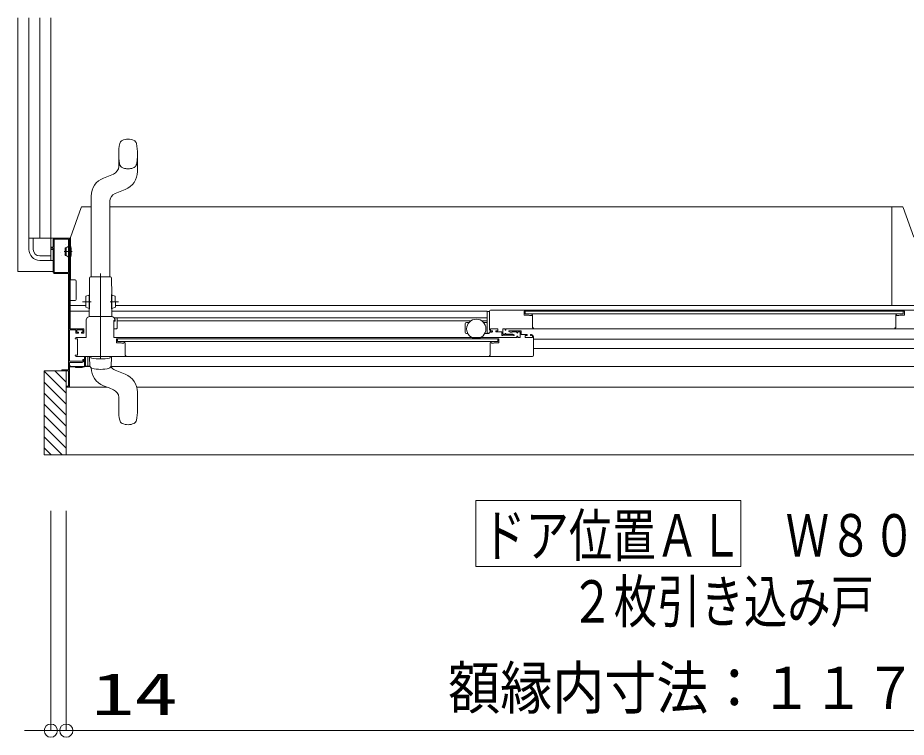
# Model space of a CAD drawing. Units: millimetres on the paper. Extents: x -305 to 305, y -152 to 152.
# Drawn here: x -133.93 to -93.67, y -37.55 to -4.93 of the extents above; entities that cross this region are included whole.
import ezdxf
from ezdxf.enums import TextEntityAlignment as Align

# ---------------------------------------------------------------- set-up
doc = ezdxf.new("R2010")
doc.units = ezdxf.units.MM
for name, pattern in [('DASHED2', [3, 2, -1]), ('LONG_CHAIN', [21, 18, -1, 1, -1]), ('LONG_DOUBLE_CHAIN', [21.8, 18, -1, 0.6, -0.6, 0.6, -1])]:
    doc.linetypes.add(name, pattern=pattern)
doc.layers.add('0-0_0', color=7, linetype='Continuous', lineweight=9)
doc.layers.add('0-1_VIEW0001', color=7, linetype='Continuous', lineweight=9)
doc.styles.add('ＭＳ ゴシック', font='')
doc.styles.get('ＭＳ ゴシック').set_extended_font_data('MS Gothic')

# ---------------------------------------------------------------- blocks, each defined once
blk = doc.blocks.new('_ORIGIN')
at = {"layer": '0-0_0'}
blk.add_line((0, 0), (-1, 0), dxfattribs=at)
blk.add_circle((0, 0), 0.5, dxfattribs=at)

msp = doc.modelspace()

# ---------------------------------------------------------------- linework, layer by layer
at = {"layer": '0-0_0'}
for p, q in [((-132.434, -27.287), (-132.434, -37.246)), ((-131.734, -27.287), (-131.734, -37.246)), ((-133.034, -37.246), (-133.634, -37.246)), ((-132.434, -37.246), (-131.734, -37.246)), ((-131.134, -37.246), (-73.839, -37.246)), ((-131.134, -37.246), (-130.534, -37.246))]:
    msp.add_line(p, q, dxfattribs=at)
msp.add_lwpolyline([(-131.734, -27.287), (-131.734, -37.246), (-126.486, -37.246)], dxfattribs=at)
at = {"layer": '0-1_VIEW0001', "linetype": 'LONG_DOUBLE_CHAIN'}
for p, q in [((-133.934, -4.927), (-133.934, -16.427)), ((-131.464, -15.527), (-131.832, -15.527)), ((-132.334, -16.427), (-133.934, -16.427))]:
    msp.add_line(p, q, dxfattribs=at)
at = {"layer": '0-1_VIEW0001'}
for p, q in [((-133.434, -4.927), (-133.434, -14.927)), ((-133.434, -14.927), (-133.434, -4.927)), ((-132.934, -14.927), (-132.934, -4.927)), ((-132.434, -15.927), (-132.434, -4.927)), ((-93.854, -13.492), (-94.319, -13.492)), ((-94.319, -15.203), (-94.319, -13.492)), ((-93.325, -14.876), (-93.807, -13.526)), ((-131.549, -16.775), (-131.549, -14.892)), ((-133.034, -14.927), (-133.434, -14.927)), ((-133.434, -14.927), (-133.434, -15.427)), ((-133.434, -14.927), (-131.549, -14.927)), ((-133.234, -14.927), (-133.234, -15.427)), ((-132.334, -14.977), (-132.334, -15.327)), ((-132.289, -14.987), (-132.289, -16.467)), ((-131.549, -14.927), (-132.284, -14.927)), ((-131.649, -14.972), (-132.274, -14.972)), ((-131.734, -15.352), (-131.656, -15.293)), ((-131.634, -16.467), (-131.634, -14.987)), ((-131.584, -15.227), (-131.564, -15.227)), ((-131.547, -15.227), (-131.559, -15.227)), ((-94.319, -17.949), (-94.319, -15.205)), ((-132.434, -15.427), (-132.334, -15.427)), ((-132.434, -15.927), (-132.434, -15.527)), ((-132.334, -15.327), (-132.409, -15.327)), ((-132.334, -15.367), (-132.334, -16.477)), ((-131.784, -15.352), (-131.734, -15.352)), ((-131.784, -15.352), (-131.784, -15.702)), ((-131.784, -15.702), (-131.734, -15.702)), ((-131.734, -15.702), (-131.734, -15.352)), ((-131.734, -15.702), (-131.656, -15.761)), ((-131.599, -15.309), (-131.618, -15.309)), ((-132.934, -15.727), (-132.434, -15.727)), ((-132.434, -15.927), (-132.934, -15.927)), ((-132.334, -15.927), (-132.434, -15.927)), ((-132.434, -15.927), (-132.334, -15.927)), ((-131.599, -15.744), (-131.618, -15.744)), ((-131.584, -15.827), (-131.564, -15.827)), ((-132.274, -16.482), (-131.649, -16.482)), ((-131.562, -19.027), (-131.562, -16.755)), ((-131.499, -16.816), (-131.334, -16.816)), ((-131.284, -17.702), (-131.284, -16.865)), ((-131.562, -17.752), (-131.334, -17.752)), ((-94.319, -17.977), (-94.319, -17.949)), ((-112.654, -19.212), (-112.654, -18.228)), ((-112.629, -18.242), (-112.584, -18.242)), ((-112.559, -19.067), (-112.559, -18.227)), ((-92.434, -18.177), (-112.509, -18.177)), ((-110.989, -18.242), (-110.989, -18.402)), ((-110.979, -18.232), (-93.764, -18.232)), ((-110.979, -18.412), (-110.799, -18.412)), ((-110.939, -18.232), (-110.939, -18.357)), ((-93.804, -18.357), (-110.939, -18.357)), ((-110.78, -18.416), (-110.742, -18.431)), ((-110.736, -18.432), (-110.664, -18.432)), ((-110.639, -18.407), (-110.639, -18.402)), ((-110.629, -18.392), (-110.628, -18.392)), ((-110.621, -18.394), (-110.606, -18.403)), ((-110.599, -18.415), (-110.599, -18.982)), ((-110.599, -18.427), (-110.599, -18.452)), ((-94.144, -18.415), (-94.144, -18.982)), ((-94.123, -18.394), (-94.137, -18.402)), ((-94.114, -18.392), (-94.115, -18.392)), ((-94.104, -18.407), (-94.104, -18.402)), ((-94.007, -18.432), (-94.079, -18.432)), ((-93.963, -18.415), (-94.001, -18.431)), ((-93.764, -18.412), (-93.944, -18.412)), ((-93.804, -18.357), (-93.804, -18.232)), ((-93.754, -18.242), (-93.754, -18.402)), ((-129.584, -18.667), (-129.584, -19.412)), ((-129.524, -18.687), (-129.584, -18.687)), ((-129.549, -18.652), (-129.569, -18.652)), ((-129.434, -18.672), (-113.406, -18.672)), ((-113.654, -19.187), (-113.654, -18.797)), ((-113.604, -18.747), (-113.486, -18.747)), ((-112.902, -18.672), (-112.659, -18.672)), ((-112.822, -18.747), (-112.654, -18.747)), ((-131.309, -19.077), (-131.309, -19.227)), ((-129.459, -19.024), (-129.584, -19.024)), ((-113.541, -19.237), (-113.604, -19.237)), ((-112.629, -19.237), (-112.768, -19.237)), ((-112.629, -19.237), (-112.589, -19.237)), ((-112.564, -19.212), (-112.564, -19.202)), ((-112.434, -19.177), (-112.539, -19.177)), ((-112.509, -19.052), (-112.509, -19.077)), ((-112.209, -19.027), (-112.484, -19.027)), ((-112.459, -19.127), (-112.429, -19.127)), ((-112.429, -19.167), (-112.459, -19.167)), ((-112.419, -19.137), (-112.419, -19.157)), ((-112.269, -19.157), (-112.269, -19.137)), ((-112.259, -19.127), (-112.199, -19.127)), ((-112.014, -19.167), (-112.259, -19.167)), ((-112.184, -19.112), (-112.184, -19.052)), ((-111.999, -19.307), (-111.999, -19.182)), ((-111.954, -19.042), (-111.954, -19.262)), ((-111.859, -19.027), (-111.939, -19.027)), ((-111.939, -19.277), (-111.864, -19.277)), ((-111.483, -19.317), (-111.935, -19.317)), ((-111.849, -19.077), (-111.849, -19.037)), ((-111.849, -19.262), (-111.849, -19.252)), ((-111.819, -19.087), (-111.839, -19.087)), ((-92.225, -19.027), (-111.809, -19.027)), ((-111.809, -19.037), (-111.809, -19.077)), ((-111.809, -19.252), (-111.809, -19.262)), ((-111.794, -19.277), (-111.599, -19.277)), ((-111.677, -19.155), (-111.625, -19.185)), ((-111.617, -19.187), (-111.544, -19.187)), ((-111.434, -19.313), (-111.434, -19.317)), ((-110.934, -19.427), (-110.934, -19.327)), ((-110.699, -19.292), (-110.699, -19.317)), ((-110.699, -19.297), (-110.699, -19.317)), ((-110.659, -19.287), (-110.689, -19.287)), ((-110.689, -19.327), (-110.659, -19.327)), ((-110.589, -18.992), (-110.569, -18.992)), ((-110.559, -19.002), (-110.559, -19.012)), ((-94.184, -19.002), (-94.184, -19.012)), ((-94.154, -18.992), (-94.174, -18.992)), ((-131.294, -19.427), (-130.834, -19.427)), ((-130.864, -19.432), (-130.864, -19.432)), ((-129.569, -19.427), (-111.309, -19.427)), ((-129.464, -19.482), (-129.464, -19.652)), ((-112.129, -19.482), (-129.464, -19.482)), ((-129.454, -19.662), (-129.274, -19.662)), ((-129.414, -19.607), (-129.414, -19.482)), ((-112.179, -19.607), (-129.414, -19.607)), ((-129.255, -19.666), (-129.217, -19.681)), ((-129.211, -19.682), (-129.139, -19.682)), ((-129.114, -19.657), (-129.114, -19.652)), ((-129.104, -19.642), (-129.103, -19.642)), ((-129.096, -19.644), (-129.081, -19.653)), ((-112.519, -19.665), (-112.519, -20.232)), ((-112.498, -19.644), (-112.512, -19.653)), ((-112.489, -19.642), (-112.49, -19.642)), ((-112.479, -19.657), (-112.479, -19.652)), ((-112.382, -19.682), (-112.454, -19.682)), ((-112.338, -19.666), (-112.376, -19.681)), ((-112.179, -19.607), (-112.179, -19.482)), ((-111.954, -19.332), (-111.974, -19.332)), ((-111.449, -19.332), (-111.464, -19.332)), ((-110.934, -19.402), (-110.934, -19.342)), ((-110.559, -20.227), (-110.559, -19.387)), ((-73.504, -19.492), (-110.559, -19.492)), ((-110.559, -19.664), (-110.559, -19.684)), ((-110.559, -19.922), (-73.604, -19.922)), ((-131.009, -20.502), (-131.584, -20.502)), ((-131.294, -20.277), (-110.609, -20.277)), ((-130.912, -20.277), (-130.912, -20.757)), ((-130.864, -20.712), (-130.864, -20.277)), ((-130.684, -20.352), (-130.684, -20.277)), ((-130.666, -20.699), (-130.684, -20.352)), ((-129.684, -20.352), (-129.702, -20.699)), ((-129.684, -20.277), (-129.684, -20.352)), ((-112.559, -20.252), (-112.559, -20.277)), ((-112.529, -20.242), (-112.549, -20.242)), ((-132.734, -20.927), (-131.634, -20.927)), ((-132.734, -24.747), (-132.734, -20.927)), ((-131.734, -21.447), (-132.254, -20.927)), ((-131.919, -20.927), (-131.649, -20.927)), ((-131.734, -24.747), (-131.734, -20.927)), ((-131.634, -20.927), (-131.634, -21.627)), ((-131.562, -20.732), (-131.562, -20.697)), ((-130.658, -20.737), (-131.559, -20.737)), ((-131.312, -20.757), (-131.537, -20.757)), ((-131.312, -20.777), (-131.312, -20.757)), ((-131.014, -20.777), (-131.312, -20.777)), ((-130.912, -20.757), (-131.009, -20.776)), ((-130.662, -20.724), (-130.764, -20.724)), ((-129.794, -20.813), (-129.793, -20.813)), ((-73.434, -20.737), (-129.714, -20.737)), ((-129.062, -21.089), (-129.522, -20.907)), ((-131.734, -21.947), (-132.734, -20.947)), ((-131.734, -22.447), (-132.734, -21.447)), ((-131.634, -21.627), (-131.734, -21.627)), ((-131.734, -21.642), (-131.734, -21.662)), ((-131.734, -21.679), (-129.881, -21.679)), ((-129.596, -21.792), (-129.799, -21.712)), ((-73.434, -21.677), (-128.539, -21.677)), ((-131.734, -22.947), (-132.734, -21.947)), ((-129.359, -22.141), (-129.359, -22.702)), ((-128.509, -22.702), (-128.509, -21.903)), ((-131.734, -23.447), (-132.734, -22.447)), ((-131.734, -23.942), (-132.734, -22.942)), ((-131.734, -24.437), (-132.734, -23.437)), ((-131.919, -24.747), (-132.734, -23.932)), ((-132.414, -24.747), (-132.734, -24.427)), ((-72.259, -24.747), (-132.734, -24.747)), ((-113.172, -29.81), (-113.172, -26.81)), ((-113.172, -26.81), (-101.172, -26.81)), ((-101.172, -29.81), (-101.172, -26.81)), ((-113.172, -29.81), (-101.172, -29.81))]:
    msp.add_line(p, q, dxfattribs=at)
at = {"layer": '0-1_VIEW0001', "color": 5}
for p, q in [((-129.358, -11.102), (-129.358, -11.663)), ((-128.508, -11.102), (-128.508, -11.901)), ((-130.055, -12.194), (-129.595, -12.012)), ((-129.521, -12.897), (-129.061, -12.715)), ((-130.608, -16.677), (-130.608, -13.008)), ((-129.758, -16.677), (-129.758, -13.246)), ((-131.549, -14.892), (-131.061, -13.526)), ((-131.014, -13.492), (-130.608, -13.492)), ((-129.758, -13.502), (-94.319, -13.502)), ((-130.683, -16.727), (-130.69, -17.484)), ((-129.733, -16.677), (-130.633, -16.677)), ((-129.677, -17.477), (-129.683, -16.727)), ((-130.851, -17.551), (-130.855, -18.051)), ((-130.695, -17.502), (-130.851, -17.551)), ((-130.701, -18.119), (-130.695, -17.484)), ((-130.68, -17.485), (-130.695, -17.484)), ((-130.685, -18.12), (-130.68, -17.485)), ((-129.682, -18.127), (-129.687, -17.477)), ((-129.672, -17.477), (-129.687, -17.477)), ((-129.666, -18.127), (-129.672, -17.477)), ((-129.672, -17.502), (-129.516, -17.551)), ((-129.516, -17.551), (-129.512, -18.051)), ((-131.562, -17.977), (-130.854, -17.977)), ((-130.7, -18.102), (-130.855, -18.051)), ((-130.701, -18.119), (-130.685, -18.12)), ((-130.696, -18.119), (-130.699, -18.477)), ((-129.666, -18.102), (-129.512, -18.051)), ((-129.513, -17.977), (-93.319, -17.977)), ((-130.697, -18.228), (-131.562, -18.228)), ((-130.682, -18.477), (-130.684, -18.477)), ((-130.684, -18.477), (-129.683, -18.477)), ((-129.666, -18.127), (-129.682, -18.127)), ((-129.668, -18.477), (-129.671, -18.127)), ((-112.659, -18.228), (-129.67, -18.228)), ((-130.834, -19.427), (-130.834, -18.627)), ((-129.459, -18.524), (-129.561, -18.524)), ((-129.534, -18.627), (-129.534, -18.637)), ((-129.524, -18.687), (-129.524, -18.627)), ((-112.659, -18.532), (-129.439, -18.532)), ((-129.434, -18.547), (-129.434, -19.002)), ((-129.798, -21.712), (-130.056, -21.61))]:
    msp.add_line(p, q, dxfattribs=at)
at = {"layer": '0-1_VIEW0001', "color": 2}
for p, q in [((-131.791, -15.204), (-131.79, -15.204)), ((-132.005, -15.564), (-132.005, -15.564)), ((-131.973, -15.695), (-131.972, -15.695)), ((-131.836, -15.646), (-131.835, -15.646))]:
    msp.add_line(p, q, dxfattribs=at)
at = {"layer": '0-1_VIEW0001', "color": 5, "linetype": 'LONG_CHAIN'}
for p, q in [((-130.183, -20.408), (-130.183, -16.516)), ((-130.183, -20.408), (-130.183, -16.516)), ((-130.183, -20.408), (-130.183, -16.689)), ((-130.183, -20.408), (-130.183, -16.689)), ((-130.614, -17.803), (-131.003, -17.799)), ((-129.753, -17.803), (-129.364, -17.799))]:
    msp.add_line(p, q, dxfattribs=at)
at = {"layer": '0-1_VIEW0001'}
for points in [[(-94.094, -13.492), (-94.095, -13.492), (-94.097, -13.492), (-94.098, -13.493)], [(-132.284, -14.927), (-132.319, -14.942), (-132.334, -14.977)], [(-131.309, -19.227), (-131.189, -19.227), (-131.189, -19.177), (-131.264, -19.177), (-131.264, -19.077), (-130.979, -19.077), (-130.979, -19.177), (-131.039, -19.177), (-131.039, -19.227), (-130.934, -19.227), (-130.934, -19.027), (-131.584, -19.027), (-131.584, -14.927)], [(-132.409, -15.327), (-132.409, -15.367), (-132.334, -15.367)], [(-132.334, -16.477), (-132.319, -16.512), (-132.284, -16.527)], [(-132.284, -16.527), (-131.639, -16.527), (-131.639, -20.887), (-131.934, -20.887), (-131.934, -20.927)], [(-131.499, -16.816), (-131.501, -16.816), (-131.509, -16.815), (-131.52, -16.813), (-131.532, -16.807), (-131.541, -16.798), (-131.548, -16.787), (-131.549, -16.779), (-131.549, -16.775)], [(-112.559, -18.227), (-112.544, -18.192), (-112.509, -18.177)], [(-110.979, -18.232), (-110.986, -18.235), (-110.989, -18.242)], [(-110.989, -18.402), (-110.986, -18.409), (-110.979, -18.412)], [(-110.799, -18.412), (-110.789, -18.413), (-110.78, -18.416)], [(-110.742, -18.431), (-110.739, -18.432), (-110.736, -18.432)], [(-110.664, -18.432), (-110.646, -18.425), (-110.639, -18.407)], [(-110.639, -18.402), (-110.636, -18.395), (-110.629, -18.392)], [(-110.628, -18.392), (-110.624, -18.393), (-110.621, -18.394)], [(-110.606, -18.403), (-110.601, -18.408), (-110.599, -18.415)], [(-129.569, -18.652), (-129.58, -18.656), (-129.584, -18.667)], [(-131.584, -20.502), (-131.584, -19.077), (-131.309, -19.077)], [(-112.459, -19.167), (-112.53, -19.138), (-112.559, -19.067)], [(-112.484, -19.027), (-112.502, -19.034), (-112.509, -19.052)], [(-112.509, -19.077), (-112.494, -19.112), (-112.459, -19.127)], [(-112.429, -19.127), (-112.422, -19.13), (-112.419, -19.137)], [(-112.419, -19.157), (-112.422, -19.164), (-112.429, -19.167)], [(-112.269, -19.137), (-112.266, -19.13), (-112.259, -19.127)], [(-112.259, -19.167), (-112.266, -19.164), (-112.269, -19.157)], [(-112.184, -19.052), (-112.191, -19.034), (-112.209, -19.027)], [(-112.199, -19.127), (-112.188, -19.123), (-112.184, -19.112)], [(-111.999, -19.182), (-112.003, -19.171), (-112.014, -19.167)], [(-111.974, -19.332), (-111.992, -19.325), (-111.999, -19.307)], [(-111.939, -19.027), (-111.95, -19.031), (-111.954, -19.042)], [(-111.954, -19.262), (-111.95, -19.273), (-111.939, -19.277)], [(-111.944, -19.324), (-111.948, -19.33), (-111.954, -19.332)], [(-111.935, -19.317), (-111.941, -19.319), (-111.944, -19.324)], [(-111.864, -19.277), (-111.853, -19.273), (-111.849, -19.262)], [(-111.849, -19.037), (-111.852, -19.03), (-111.859, -19.027)], [(-111.839, -19.087), (-111.846, -19.084), (-111.849, -19.077)], [(-111.849, -19.252), (-111.829, -19.232), (-111.809, -19.252)], [(-111.809, -19.077), (-111.812, -19.084), (-111.819, -19.087)], [(-111.799, -19.027), (-111.806, -19.03), (-111.809, -19.037)], [(-111.809, -19.262), (-111.805, -19.273), (-111.794, -19.277)], [(-111.669, -19.127), (-111.684, -19.138), (-111.677, -19.155)], [(-110.934, -19.327), (-110.849, -19.327), (-110.849, -19.287), (-111.119, -19.287), (-111.119, -19.127), (-111.669, -19.127)], [(-111.625, -19.185), (-111.621, -19.186), (-111.617, -19.187)], [(-111.599, -19.277), (-111.593, -19.276), (-111.588, -19.272), (-111.583, -19.268), (-111.577, -19.267)], [(-111.577, -19.267), (-111.499, -19.267), (-111.442, -19.3)], [(-111.544, -19.187), (-111.537, -19.184), (-111.534, -19.177), (-111.531, -19.17), (-111.524, -19.167)], [(-111.524, -19.167), (-111.309, -19.167), (-111.309, -19.202)], [(-111.464, -19.332), (-111.47, -19.33), (-111.474, -19.324), (-111.477, -19.319), (-111.483, -19.317)], [(-111.434, -19.317), (-111.438, -19.328), (-111.449, -19.332)], [(-111.442, -19.3), (-111.436, -19.306), (-111.434, -19.313)], [(-111.269, -19.202), (-111.269, -19.167), (-111.164, -19.167), (-111.164, -19.427), (-111.269, -19.427), (-111.269, -19.367), (-111.309, -19.367), (-111.309, -19.427)], [(-111.309, -19.202), (-111.289, -19.222), (-111.269, -19.202)], [(-110.689, -19.287), (-110.696, -19.29), (-110.699, -19.297)], [(-110.699, -19.317), (-110.696, -19.324), (-110.689, -19.327)], [(-110.559, -19.387), (-110.588, -19.316), (-110.659, -19.287)], [(-110.659, -19.327), (-110.624, -19.342), (-110.609, -19.377)], [(-110.599, -18.982), (-110.596, -18.989), (-110.589, -18.992)], [(-110.559, -19.012), (-110.563, -19.023), (-110.574, -19.027)], [(-110.569, -18.992), (-110.562, -18.995), (-110.559, -19.002)], [(-131.324, -19.477), (-131.331, -19.474), (-131.334, -19.467), (-131.322, -19.439), (-131.294, -19.427)], [(-131.324, -20.227), (-131.234, -20.227), (-131.234, -19.477), (-131.324, -19.477)], [(-129.584, -19.412), (-129.58, -19.423), (-129.569, -19.427)], [(-129.464, -19.652), (-129.461, -19.659), (-129.454, -19.662)], [(-129.274, -19.662), (-129.264, -19.663), (-129.255, -19.666)], [(-129.217, -19.681), (-129.214, -19.682), (-129.211, -19.682)], [(-129.139, -19.682), (-129.121, -19.675), (-129.114, -19.657)], [(-129.114, -19.652), (-129.111, -19.645), (-129.104, -19.642)], [(-129.103, -19.642), (-129.099, -19.643), (-129.096, -19.644)], [(-129.081, -19.653), (-129.076, -19.658), (-129.074, -19.665)], [(-129.074, -19.665), (-129.074, -20.242), (-129.034, -20.242), (-129.034, -20.277)], [(-112.512, -19.653), (-112.517, -19.658), (-112.519, -19.665)], [(-112.49, -19.642), (-112.494, -19.643), (-112.498, -19.644)], [(-112.479, -19.652), (-112.482, -19.645), (-112.489, -19.642)], [(-112.454, -19.682), (-112.472, -19.675), (-112.479, -19.657)], [(-112.376, -19.681), (-112.379, -19.682), (-112.382, -19.682)], [(-112.319, -19.662), (-112.329, -19.663), (-112.338, -19.666)], [(-112.129, -19.482), (-112.129, -19.662), (-112.319, -19.662)], [(-110.609, -19.377), (-110.609, -19.427), (-110.934, -19.427)], [(-131.294, -20.277), (-131.322, -20.265), (-131.334, -20.237), (-131.331, -20.23), (-131.324, -20.227)], [(-131.009, -20.552), (-130.956, -20.53), (-130.934, -20.477)], [(-130.984, -20.477), (-130.991, -20.495), (-131.009, -20.502)], [(-130.934, -20.477), (-130.934, -20.427), (-130.984, -20.427), (-130.984, -20.477)], [(-130.764, -20.277), (-130.764, -20.727), (-130.849, -20.727)], [(-112.549, -20.242), (-112.556, -20.245), (-112.559, -20.252)], [(-112.519, -20.232), (-112.522, -20.239), (-112.529, -20.242)], [(-110.609, -20.277), (-110.574, -20.262), (-110.559, -20.227)], [(-131.584, -21.679), (-131.584, -20.552), (-131.009, -20.552)]]:
    msp.add_lwpolyline(points, dxfattribs=at)
at = {"layer": '0-1_VIEW0001', "color": 5}
for points in [[(-130.834, -18.627), (-130.79, -18.521), (-130.684, -18.477)], [(-129.534, -18.637), (-129.538, -18.648), (-129.549, -18.652)]]:
    msp.add_lwpolyline(points, dxfattribs=at)
at = {"layer": '0-1_VIEW0001'}
msp.add_circle((-113.154, -19.032), 0.438, dxfattribs=at)
at = {"layer": '0-1_VIEW0001', "color": 5}
for centre, radius, start, end in [((-128.933, -11.052), 0.625, 64.66, 115.34), ((-126.951, -11.102), 2.408, 168.6588, 180), ((-129.115, -10.668), 0.2, 115.34, 168.6588), ((-128.751, -10.668), 0.2, 11.3412, 64.66), ((-130.916, -11.102), 2.408, 0, 11.3412), ((-129.733, -11.663), 0.375, 291.6036, 0), ((-129.383, -11.901), 0.875, 291.6036, 0), ((-129.733, -13.008), 0.875, 111.6036, 180), ((-129.383, -13.246), 0.375, 111.6036, 180), ((-131.014, -13.542), 0.05, 90, 160.3462), ((-130.633, -16.727), 0.05, 90, 180), ((-129.733, -16.727), 0.05, 0, 90), ((-129.684, -18.627), 0.15, 0, 90.452), ((-129.684, -18.627), 0.16, 0, 39.8384), ((-129.459, -18.549), 0.025, 0, 90), ((-129.459, -18.549), 0.025, 0, 90), ((-130.579, -20.311), 0.0485, 177.5028, 257.3444), ((-130.183, -18.073), 2.321, 259.9146, 280.0854), ((-129.788, -20.311), 0.0485, 282.6556, 2.4972), ((-129.733, -20.796), 0.875, 180, 248.3964)]:
    msp.add_arc(centre, radius, start, end, dxfattribs=at)
at = {"layer": '0-1_VIEW0001', "color": 5, "linetype": 'DASHED2'}
for centre, radius, start, end in [((-126.951, -11.102), 2.408, 180, 191.3412), ((-130.916, -11.102), 2.408, 348.6588, 0), ((-129.115, -11.536), 0.2, 191.3412, 244.66), ((-128.751, -11.536), 0.2, 295.34, 348.6588), ((-128.933, -11.152), 0.625, 244.66, 295.34)]:
    msp.add_arc(centre, radius, start, end, dxfattribs=at)
at = {"layer": '0-1_VIEW0001'}
for centre, radius, start, end in [((-93.854, -13.542), 0.05, 19.6538, 90), ((-132.274, -14.987), 0.015, 90, 180), ((-131.647, -15.304), 0.015, 19.4712, 127.1608), ((-131.649, -14.987), 0.015, 0, 90), ((-131.618, -15.294), 0.015, 199.4712, 270), ((-131.599, -15.294), 0.015, 270, 0), ((-131.564, -15.252), 0.025, 12.424, 90), ((-132.812, -15.527), 1.303, 347.576, 12.424), ((-132.934, -15.427), 0.5, 180, 270), ((-132.934, -15.427), 0.3, 180, 270), ((-131.647, -15.749), 0.015, 232.8391, 340.5288), ((-131.618, -15.759), 0.015, 90, 160.5288), ((-131.599, -15.759), 0.015, 0, 90), ((-131.564, -15.802), 0.025, 270, 347.576), ((-132.274, -16.467), 0.015, 180, 270), ((-131.649, -16.467), 0.015, 270, 0), ((-131.334, -16.866), 0.05, 0, 90), ((-131.334, -17.702), 0.05, 270, 0), ((-112.629, -18.267), 0.025, 90, 180), ((-112.584, -18.227), 0.015, 270, 0), ((-94.129, -18.415), 0.015, 120.9638, 180), ((-94.115, -18.407), 0.015, 90, 120.9638), ((-94.114, -18.402), 0.01, 0, 90), ((-94.079, -18.407), 0.025, 180, 270), ((-94.007, -18.417), 0.015, 270, 291.8014), ((-93.944, -18.462), 0.05, 90, 111.8014), ((-93.764, -18.242), 0.01, 0, 90), ((-93.764, -18.402), 0.01, 270, 0), ((-113.604, -18.797), 0.05, 90, 180), ((-129.459, -18.999), 0.025, 270, 0), ((-129.459, -18.999), 0.025, 270, 0), ((-113.604, -19.187), 0.05, 180, 270), ((-112.629, -19.212), 0.025, 180, 270), ((-112.589, -19.212), 0.025, 270, 0), ((-112.539, -19.202), 0.025, 90, 180), ((-94.174, -19.002), 0.01, 90, 180), ((-94.169, -19.012), 0.015, 180, 270), ((-94.154, -18.982), 0.01, 270, 0), ((-131.537, -20.732), 0.025, 180, 270), ((-131.014, -20.752), 0.025, 270, 281.3099), ((-130.849, -20.712), 0.015, 180, 270), ((-130.541, -20.693), 0.125, 183.0011, 254.0538), ((-130.184, -19.447), 1.421, 254.017, 285.9811), ((-129.827, -20.693), 0.125, 285.9428, 356.999), ((-129.384, -20.558), 0.375, 209.104, 248.3964), ((-129.384, -21.903), 0.875, 0, 68.3964), ((-129.734, -22.141), 0.375, 0, 68.3964), ((-126.952, -22.702), 2.408, 180, 191.3412), ((-130.917, -22.702), 2.408, 348.6588, 0), ((-129.116, -23.136), 0.2, 191.3412, 244.66), ((-128.934, -22.752), 0.625, 244.66, 295.34), ((-128.752, -23.136), 0.2, 295.34, 348.6588)]:
    msp.add_arc(centre, radius, start, end, dxfattribs=at)
at = {"layer": '0-1_VIEW0001', "color": 2}
msp.add_arc((-130.183, -18.073), 2.321, 259.9146, 280.0854, dxfattribs=at)

# ---------------------------------------------------------------- block references
at = {"layer": '0-0_0', "xscale": 0.6, "yscale": 0.6}
msp.add_blockref('_ORIGIN', (-132.434, -37.246), dxfattribs=at)
at = {"layer": '0-0_0', "xscale": 0.6, "yscale": 0.6, "rotation": 180}
msp.add_blockref('_ORIGIN', (-131.734, -37.246), dxfattribs=at)
msp.add_blockref('_ORIGIN', (-131.734, -37.246), dxfattribs=at)

# ---------------------------------------------------------------- texts
at = {"layer": '0-0_0', "style": 'ＭＳ ゴシック'}
for s, width, p in [('額縁内寸法：１１７０', 0.9, (-114.429, -36.844)), ('14', 1.5, (-130.605, -37.116))]:
    msp.add_text(s, height=1.921, dxfattribs=dict(at, width=width)).set_placement(p, align=Align.BOTTOM_LEFT)
at = {"layer": '0-1_VIEW0001', "style": 'ＭＳ ゴシック', "width": 0.75}
for s, p in [('ドア位置ＡＬ\u3000Ｗ８００', (-112.887, -29.929)), ('２枚引き込み戸', (-108.887, -32.927))]:
    msp.add_text(s, height=1.921, dxfattribs=at).set_placement(p, align=Align.BOTTOM_LEFT)

doc.saveas('drawing.dxf')
